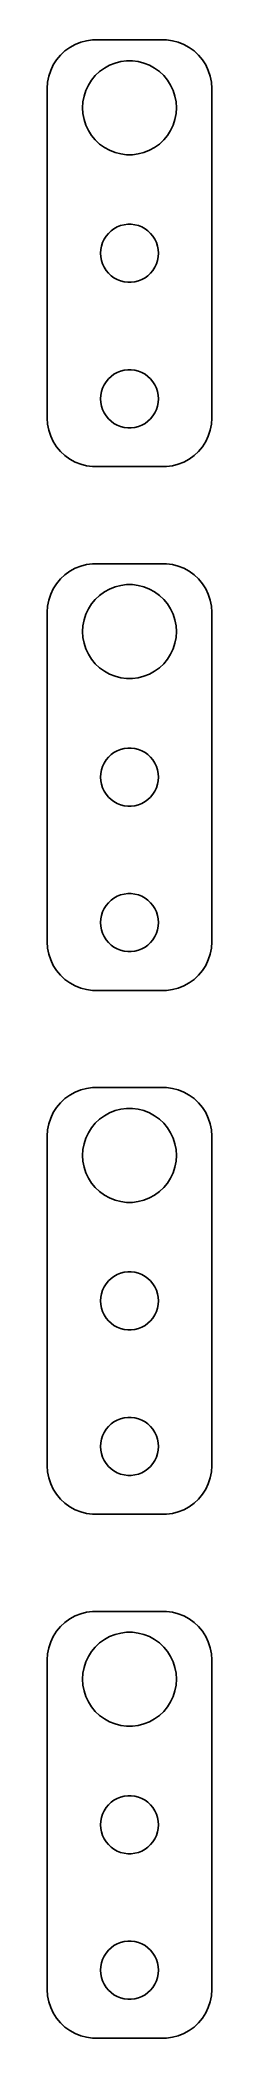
# Model space of a CAD drawing. Header units: metres. Extents: x -8 to 8, y -22 to 184.
import ezdxf

# ---------------------------------------------------------------- set-up
doc = ezdxf.new("R2010")
doc.units = ezdxf.units.M

msp = doc.modelspace()

# ---------------------------------------------------------------- linework, layer by layer
for p, q in [((-5.62889, 183.524), (-6.17912, 183.222)), ((-5.04507, 183.755), (-5.62889, 183.524)), ((-4.4369, 183.911), (-5.04507, 183.755)), ((-3.81395, 183.99), (-4.4369, 183.911)), ((3.81395, 183.99), (-3.81395, 183.99)), ((4.4369, 183.911), (3.81395, 183.99)), ((5.04507, 183.755), (4.4369, 183.911)), ((5.62889, 183.524), (5.04507, 183.755)), ((6.17912, 183.222), (5.62889, 183.524)), ((-7.88153, 181.409), (-8.14888, 180.841)), ((-7.54507, 181.939), (-7.88153, 181.409)), ((-7.14484, 182.423), (-7.54507, 181.939)), ((-6.68712, 182.853), (-7.14484, 182.423)), ((-6.17912, 183.222), (-6.68712, 182.853)), ((-2.59875, 181.095), (-2.06502, 181.388)), ((-2.06502, 181.388), (-1.49872, 181.613)), ((-1.49872, 181.613), (-0.908798, 181.764)), ((-0.908798, 181.764), (-0.30452, 181.84)), ((-0.30452, 181.84), (0.30452, 181.84)), ((0.30452, 181.84), (0.908798, 181.764)), ((0.908798, 181.764), (1.49872, 181.613)), ((1.49872, 181.613), (2.06502, 181.388)), ((2.06502, 181.388), (2.59875, 181.095)), ((6.68712, 182.853), (6.17912, 183.222)), ((7.14484, 182.423), (6.68712, 182.853)), ((7.54507, 181.939), (7.14484, 182.423)), ((7.88153, 181.409), (7.54507, 181.939)), ((8.14888, 180.841), (7.88153, 181.409)), ((-8.46057, 179.627), (-8.5, 179)), ((-8.34291, 180.243), (-8.46057, 179.627)), ((-8.14888, 180.841), (-8.34291, 180.243)), ((-4.50941, 178.785), (-4.25008, 179.337)), ((-4.25008, 179.337), (-3.92372, 179.851)), ((-3.92372, 179.851), (-3.53549, 180.32)), ((-3.53549, 180.32), (-3.09149, 180.737)), ((-3.09149, 180.737), (-2.59875, 181.095)), ((2.59875, 181.095), (3.09149, 180.737)), ((3.09149, 180.737), (3.53549, 180.32)), ((3.53549, 180.32), (3.92372, 179.851)), ((3.92372, 179.851), (4.25008, 179.337)), ((4.25008, 179.337), (4.50941, 178.785)), ((8.34291, 180.243), (8.14888, 180.841)), ((8.46057, 179.627), (8.34291, 180.243)), ((8.5, 179), (8.46057, 179.627)), ((-8.5, 179), (-8.5, 145)), ((-4.84999, 177), (-4.81175, 177.608)), ((-4.81175, 177.608), (-4.69762, 178.206)), ((-4.69762, 178.206), (-4.50941, 178.785)), ((4.50941, 178.785), (4.69762, 178.206)), ((4.69762, 178.206), (4.81175, 177.608)), ((4.81175, 177.608), (4.84999, 177)), ((8.5, 145), (8.5, 179)), ((-4.81175, 176.392), (-4.84999, 177)), ((-4.69762, 175.794), (-4.81175, 176.392)), ((-4.50941, 175.215), (-4.69762, 175.794)), ((-4.25008, 174.663), (-4.50941, 175.215)), ((4.50941, 175.215), (4.25008, 174.663)), ((4.69762, 175.794), (4.50941, 175.215)), ((4.81175, 176.392), (4.69762, 175.794)), ((4.84999, 177), (4.81175, 176.392)), ((-3.92372, 174.149), (-4.25008, 174.663)), ((-3.53549, 173.68), (-3.92372, 174.149)), ((-3.09149, 173.263), (-3.53549, 173.68)), ((-2.59875, 172.905), (-3.09149, 173.263)), ((3.09149, 173.263), (2.59875, 172.905)), ((3.53549, 173.68), (3.09149, 173.263)), ((3.92372, 174.149), (3.53549, 173.68)), ((4.25008, 174.663), (3.92372, 174.149)), ((-2.06502, 172.612), (-2.59875, 172.905)), ((-1.49872, 172.387), (-2.06502, 172.612)), ((-0.908798, 172.236), (-1.49872, 172.387)), ((-0.30452, 172.16), (-0.908798, 172.236)), ((0.30452, 172.16), (-0.30452, 172.16)), ((0.908798, 172.236), (0.30452, 172.16)), ((1.49872, 172.387), (0.908798, 172.236)), ((2.06502, 172.612), (1.49872, 172.387)), ((2.59875, 172.905), (2.06502, 172.612)), ((-1.27733, 164.714), (-0.927048, 164.853)), ((-0.927048, 164.853), (-0.562134, 164.947)), ((-0.562134, 164.947), (-0.18837, 164.994)), ((-0.18837, 164.994), (0.18837, 164.994)), ((0.18837, 164.994), (0.562134, 164.947)), ((0.562134, 164.947), (0.927048, 164.853)), ((0.927048, 164.853), (1.27733, 164.714)), ((-2.97633, 162.376), (-2.90575, 162.746)), ((-2.90575, 162.746), (-2.78932, 163.104)), ((-2.78932, 163.104), (-2.62891, 163.445)), ((-2.62891, 163.445), (-2.42705, 163.763)), ((-2.42705, 163.763), (-2.1869, 164.054)), ((-2.1869, 164.054), (-1.91226, 164.312)), ((-1.91226, 164.312), (-1.60747, 164.533)), ((-1.60747, 164.533), (-1.27733, 164.714)), ((1.27733, 164.714), (1.60747, 164.533)), ((1.60747, 164.533), (1.91226, 164.312)), ((1.91226, 164.312), (2.1869, 164.054)), ((2.1869, 164.054), (2.42705, 163.763)), ((2.42705, 163.763), (2.62891, 163.445)), ((2.62891, 163.445), (2.78932, 163.104)), ((2.78932, 163.104), (2.90575, 162.746)), ((2.90575, 162.746), (2.97633, 162.376)), ((-3, 162), (-2.97633, 162.376)), ((-2.97633, 161.624), (-3, 162)), ((-2.90575, 161.254), (-2.97633, 161.624)), ((-2.78932, 160.896), (-2.90575, 161.254)), ((-2.62891, 160.555), (-2.78932, 160.896)), ((2.78932, 160.896), (2.62891, 160.555)), ((2.90575, 161.254), (2.78932, 160.896)), ((2.97633, 161.624), (2.90575, 161.254)), ((2.97633, 162.376), (3, 162)), ((3, 162), (2.97633, 161.624)), ((-2.42705, 160.237), (-2.62891, 160.555)), ((-2.1869, 159.946), (-2.42705, 160.237)), ((-1.91226, 159.688), (-2.1869, 159.946)), ((-1.60747, 159.467), (-1.91226, 159.688)), ((-1.27733, 159.286), (-1.60747, 159.467)), ((-0.927048, 159.147), (-1.27733, 159.286)), ((-0.562134, 159.053), (-0.927048, 159.147)), ((-0.18837, 159.006), (-0.562134, 159.053)), ((0.18837, 159.006), (-0.18837, 159.006)), ((0.562134, 159.053), (0.18837, 159.006)), ((0.927048, 159.147), (0.562134, 159.053)), ((1.27733, 159.286), (0.927048, 159.147)), ((1.60747, 159.467), (1.27733, 159.286)), ((1.91226, 159.688), (1.60747, 159.467)), ((2.1869, 159.946), (1.91226, 159.688)), ((2.42705, 160.237), (2.1869, 159.946)), ((2.62891, 160.555), (2.42705, 160.237)), ((-2.78932, 148.104), (-2.62891, 148.445)), ((-2.62891, 148.445), (-2.42705, 148.763)), ((-2.42705, 148.763), (-2.1869, 149.054)), ((-2.1869, 149.054), (-1.91226, 149.312)), ((-1.91226, 149.312), (-1.60747, 149.533)), ((-1.60747, 149.533), (-1.27733, 149.714)), ((-1.27733, 149.714), (-0.927048, 149.853)), ((-0.927048, 149.853), (-0.562134, 149.947)), ((-0.562134, 149.947), (-0.18837, 149.994)), ((-0.18837, 149.994), (0.18837, 149.994)), ((0.18837, 149.994), (0.562134, 149.947)), ((0.562134, 149.947), (0.927048, 149.853)), ((0.927048, 149.853), (1.27733, 149.714)), ((1.27733, 149.714), (1.60747, 149.533)), ((1.60747, 149.533), (1.91226, 149.312)), ((1.91226, 149.312), (2.1869, 149.054)), ((2.1869, 149.054), (2.42705, 148.763)), ((2.42705, 148.763), (2.62891, 148.445)), ((2.62891, 148.445), (2.78932, 148.104)), ((-3, 147), (-2.97633, 147.376)), ((-2.97633, 146.624), (-3, 147)), ((-2.97633, 147.376), (-2.90575, 147.746)), ((-2.90575, 146.254), (-2.97633, 146.624)), ((-2.90575, 147.746), (-2.78932, 148.104)), ((-2.78932, 145.896), (-2.90575, 146.254)), ((2.78932, 148.104), (2.90575, 147.746)), ((2.90575, 146.254), (2.78932, 145.896)), ((2.90575, 147.746), (2.97633, 147.376)), ((2.97633, 146.624), (2.90575, 146.254)), ((2.97633, 147.376), (3, 147)), ((3, 147), (2.97633, 146.624)), ((-8.5, 145), (-8.46057, 144.373)), ((-8.46057, 144.373), (-8.34291, 143.757)), ((-2.62891, 145.555), (-2.78932, 145.896)), ((-2.42705, 145.237), (-2.62891, 145.555)), ((-2.1869, 144.946), (-2.42705, 145.237)), ((-1.91226, 144.688), (-2.1869, 144.946)), ((-1.60747, 144.467), (-1.91226, 144.688)), ((-1.27733, 144.286), (-1.60747, 144.467)), ((-0.927048, 144.147), (-1.27733, 144.286)), ((1.27733, 144.286), (0.927048, 144.147)), ((1.60747, 144.467), (1.27733, 144.286)), ((1.91226, 144.688), (1.60747, 144.467)), ((2.1869, 144.946), (1.91226, 144.688)), ((2.42705, 145.237), (2.1869, 144.946)), ((2.62891, 145.555), (2.42705, 145.237)), ((2.78932, 145.896), (2.62891, 145.555)), ((8.34291, 143.757), (8.46057, 144.373)), ((8.46057, 144.373), (8.5, 145)), ((-8.34291, 143.757), (-8.14888, 143.159)), ((-8.14888, 143.159), (-7.88153, 142.591)), ((-7.88153, 142.591), (-7.54507, 142.061)), ((-0.562134, 144.053), (-0.927048, 144.147)), ((-0.18837, 144.006), (-0.562134, 144.053)), ((0.18837, 144.006), (-0.18837, 144.006)), ((0.562134, 144.053), (0.18837, 144.006)), ((0.927048, 144.147), (0.562134, 144.053)), ((7.54507, 142.061), (7.88153, 142.591)), ((7.88153, 142.591), (8.14888, 143.159)), ((8.14888, 143.159), (8.34291, 143.757)), ((-7.54507, 142.061), (-7.14484, 141.577)), ((-7.14484, 141.577), (-6.68712, 141.147)), ((-6.68712, 141.147), (-6.17912, 140.778)), ((-6.17912, 140.778), (-5.62889, 140.476)), ((-5.62889, 140.476), (-5.04507, 140.245)), ((-5.04507, 140.245), (-4.4369, 140.089)), ((-4.4369, 140.089), (-3.81395, 140.01)), ((3.81395, 140.01), (4.4369, 140.089)), ((4.4369, 140.089), (5.04507, 140.245)), ((5.04507, 140.245), (5.62889, 140.476)), ((5.62889, 140.476), (6.17912, 140.778)), ((6.17912, 140.778), (6.68712, 141.147)), ((6.68712, 141.147), (7.14484, 141.577)), ((7.14484, 141.577), (7.54507, 142.061)), ((-3.81395, 140.01), (3.81395, 140.01)), ((-4.4369, 129.911), (-5.04507, 129.755)), ((-3.81395, 129.99), (-4.4369, 129.911)), ((3.81395, 129.99), (-3.81395, 129.99)), ((4.4369, 129.911), (3.81395, 129.99)), ((5.04507, 129.755), (4.4369, 129.911)), ((-7.54507, 127.939), (-7.88153, 127.409)), ((-7.14484, 128.423), (-7.54507, 127.939)), ((-6.68712, 128.853), (-7.14484, 128.423)), ((-6.17912, 129.222), (-6.68712, 128.853)), ((-5.62889, 129.524), (-6.17912, 129.222)), ((-5.04507, 129.755), (-5.62889, 129.524)), ((-1.49872, 127.613), (-0.908798, 127.764)), ((-0.908798, 127.764), (-0.30452, 127.84)), ((-0.30452, 127.84), (0.30452, 127.84)), ((0.30452, 127.84), (0.908798, 127.764)), ((0.908798, 127.764), (1.49872, 127.613)), ((5.62889, 129.524), (5.04507, 129.755)), ((6.17912, 129.222), (5.62889, 129.524)), ((6.68712, 128.853), (6.17912, 129.222)), ((7.14484, 128.423), (6.68712, 128.853)), ((7.54507, 127.939), (7.14484, 128.423)), ((7.88153, 127.409), (7.54507, 127.939)), ((-8.34291, 126.243), (-8.46057, 125.627)), ((-8.14888, 126.841), (-8.34291, 126.243)), ((-7.88153, 127.409), (-8.14888, 126.841)), ((-4.25008, 125.337), (-3.92372, 125.851)), ((-3.92372, 125.851), (-3.53549, 126.32)), ((-3.53549, 126.32), (-3.09149, 126.737)), ((-3.09149, 126.737), (-2.59875, 127.095)), ((-2.59875, 127.095), (-2.06502, 127.388)), ((-2.06502, 127.388), (-1.49872, 127.613)), ((1.49872, 127.613), (2.06502, 127.388)), ((2.06502, 127.388), (2.59875, 127.095)), ((2.59875, 127.095), (3.09149, 126.737)), ((3.09149, 126.737), (3.53549, 126.32)), ((3.53549, 126.32), (3.92372, 125.851)), ((3.92372, 125.851), (4.25008, 125.337)), ((8.14888, 126.841), (7.88153, 127.409)), ((8.34291, 126.243), (8.14888, 126.841)), ((8.46057, 125.627), (8.34291, 126.243)), ((-8.46057, 125.627), (-8.5, 125)), ((-8.5, 125), (-8.5, 91)), ((-4.84999, 123), (-4.81175, 123.608)), ((-4.81175, 123.608), (-4.69762, 124.206)), ((-4.69762, 124.206), (-4.50941, 124.785)), ((-4.50941, 124.785), (-4.25008, 125.337)), ((4.25008, 125.337), (4.50941, 124.785)), ((4.50941, 124.785), (4.69762, 124.206)), ((4.69762, 124.206), (4.81175, 123.608)), ((4.81175, 123.608), (4.84999, 123)), ((8.5, 125), (8.46057, 125.627)), ((8.5, 91), (8.5, 125)), ((-4.81175, 122.392), (-4.84999, 123)), ((-4.69762, 121.794), (-4.81175, 122.392)), ((-4.50941, 121.215), (-4.69762, 121.794)), ((4.69762, 121.794), (4.50941, 121.215)), ((4.81175, 122.392), (4.69762, 121.794)), ((4.84999, 123), (4.81175, 122.392)), ((-4.25008, 120.663), (-4.50941, 121.215)), ((-3.92372, 120.149), (-4.25008, 120.663)), ((-3.53549, 119.68), (-3.92372, 120.149)), ((-3.09149, 119.263), (-3.53549, 119.68)), ((3.53549, 119.68), (3.09149, 119.263)), ((3.92372, 120.149), (3.53549, 119.68)), ((4.25008, 120.663), (3.92372, 120.149)), ((4.50941, 121.215), (4.25008, 120.663)), ((-2.59875, 118.905), (-3.09149, 119.263)), ((-2.06502, 118.612), (-2.59875, 118.905)), ((-1.49872, 118.387), (-2.06502, 118.612)), ((-0.908798, 118.236), (-1.49872, 118.387)), ((-0.30452, 118.16), (-0.908798, 118.236)), ((0.30452, 118.16), (-0.30452, 118.16)), ((0.908798, 118.236), (0.30452, 118.16)), ((1.49872, 118.387), (0.908798, 118.236)), ((2.06502, 118.612), (1.49872, 118.387)), ((2.59875, 118.905), (2.06502, 118.612)), ((3.09149, 119.263), (2.59875, 118.905)), ((-2.78932, 109.104), (-2.62891, 109.445)), ((-2.62891, 109.445), (-2.42705, 109.763)), ((-2.42705, 109.763), (-2.1869, 110.054)), ((-2.1869, 110.054), (-1.91226, 110.312)), ((-1.91226, 110.312), (-1.60747, 110.533)), ((-1.60747, 110.533), (-1.27733, 110.714)), ((-1.27733, 110.714), (-0.927048, 110.853)), ((-0.927048, 110.853), (-0.562134, 110.947)), ((-0.562134, 110.947), (-0.18837, 110.994)), ((-0.18837, 110.994), (0.18837, 110.994)), ((0.18837, 110.994), (0.562134, 110.947)), ((0.562134, 110.947), (0.927048, 110.853)), ((0.927048, 110.853), (1.27733, 110.714)), ((1.27733, 110.714), (1.60747, 110.533)), ((1.60747, 110.533), (1.91226, 110.312)), ((1.91226, 110.312), (2.1869, 110.054)), ((2.1869, 110.054), (2.42705, 109.763)), ((2.42705, 109.763), (2.62891, 109.445)), ((2.62891, 109.445), (2.78932, 109.104)), ((-3, 108), (-2.97633, 108.376)), ((-2.97633, 107.624), (-3, 108)), ((-2.97633, 108.376), (-2.90575, 108.746)), ((-2.90575, 107.254), (-2.97633, 107.624)), ((-2.90575, 108.746), (-2.78932, 109.104)), ((-2.78932, 106.896), (-2.90575, 107.254)), ((2.78932, 109.104), (2.90575, 108.746)), ((2.90575, 107.254), (2.78932, 106.896)), ((2.90575, 108.746), (2.97633, 108.376)), ((2.97633, 107.624), (2.90575, 107.254)), ((2.97633, 108.376), (3, 108)), ((3, 108), (2.97633, 107.624)), ((-2.62891, 106.555), (-2.78932, 106.896)), ((-2.42705, 106.237), (-2.62891, 106.555)), ((-2.1869, 105.946), (-2.42705, 106.237)), ((-1.91226, 105.688), (-2.1869, 105.946)), ((-1.60747, 105.467), (-1.91226, 105.688)), ((-1.27733, 105.286), (-1.60747, 105.467)), ((-0.927048, 105.147), (-1.27733, 105.286)), ((-0.562134, 105.053), (-0.927048, 105.147)), ((-0.18837, 105.006), (-0.562134, 105.053)), ((0.562134, 105.053), (0.18837, 105.006)), ((0.927048, 105.147), (0.562134, 105.053)), ((1.27733, 105.286), (0.927048, 105.147)), ((1.60747, 105.467), (1.27733, 105.286)), ((1.91226, 105.688), (1.60747, 105.467)), ((2.1869, 105.946), (1.91226, 105.688)), ((2.42705, 106.237), (2.1869, 105.946)), ((2.62891, 106.555), (2.42705, 106.237)), ((2.78932, 106.896), (2.62891, 106.555)), ((0.18837, 105.006), (-0.18837, 105.006)), ((-2.62891, 94.4453), (-2.42705, 94.7634)), ((-2.42705, 94.7634), (-2.1869, 95.0536)), ((-2.1869, 95.0536), (-1.91226, 95.3116)), ((-1.91226, 95.3116), (-1.60747, 95.533)), ((-1.60747, 95.533), (-1.27733, 95.7145)), ((-1.27733, 95.7145), (-0.927048, 95.8532)), ((-0.927048, 95.8532), (-0.562134, 95.9469)), ((-0.562134, 95.9469), (-0.18837, 95.9941)), ((-0.18837, 95.9941), (0.18837, 95.9941)), ((0.18837, 95.9941), (0.562134, 95.9469)), ((0.562134, 95.9469), (0.927048, 95.8532)), ((0.927048, 95.8532), (1.27733, 95.7145)), ((1.27733, 95.7145), (1.60747, 95.533)), ((1.60747, 95.533), (1.91226, 95.3116)), ((1.91226, 95.3116), (2.1869, 95.0536)), ((2.1869, 95.0536), (2.42705, 94.7634)), ((2.42705, 94.7634), (2.62891, 94.4453)), ((-3, 93), (-2.97633, 93.376)), ((-2.97633, 92.624), (-3, 93)), ((-2.97633, 93.376), (-2.90575, 93.7461)), ((-2.90575, 93.7461), (-2.78932, 94.1044)), ((-2.78932, 94.1044), (-2.62891, 94.4453)), ((2.62891, 94.4453), (2.78932, 94.1044)), ((2.78932, 94.1044), (2.90575, 93.7461)), ((2.90575, 93.7461), (2.97633, 93.376)), ((2.97633, 93.376), (3, 93)), ((3, 93), (2.97633, 92.624)), ((-8.5, 91), (-8.46057, 90.3733)), ((-2.90575, 92.2539), (-2.97633, 92.624)), ((-2.78932, 91.8956), (-2.90575, 92.2539)), ((-2.62891, 91.5547), (-2.78932, 91.8956)), ((-2.42705, 91.2366), (-2.62891, 91.5547)), ((-2.1869, 90.9464), (-2.42705, 91.2366)), ((-1.91226, 90.6885), (-2.1869, 90.9464)), ((-1.60747, 90.467), (-1.91226, 90.6885)), ((1.91226, 90.6885), (1.60747, 90.467)), ((2.1869, 90.9464), (1.91226, 90.6885)), ((2.42705, 91.2366), (2.1869, 90.9464)), ((2.62891, 91.5547), (2.42705, 91.2366)), ((2.78932, 91.8956), (2.62891, 91.5547)), ((2.90575, 92.2539), (2.78932, 91.8956)), ((2.97633, 92.624), (2.90575, 92.2539)), ((8.46057, 90.3733), (8.5, 91)), ((-8.46057, 90.3733), (-8.34291, 89.7566)), ((-8.34291, 89.7566), (-8.14888, 89.1594)), ((-8.14888, 89.1594), (-7.88153, 88.5912)), ((-7.88153, 88.5912), (-7.54507, 88.0611)), ((-1.27733, 90.2855), (-1.60747, 90.467)), ((-0.927048, 90.1468), (-1.27733, 90.2855)), ((-0.562134, 90.0531), (-0.927048, 90.1468)), ((-0.18837, 90.0059), (-0.562134, 90.0531)), ((0.18837, 90.0059), (-0.18837, 90.0059)), ((0.562134, 90.0531), (0.18837, 90.0059)), ((0.927048, 90.1468), (0.562134, 90.0531)), ((1.27733, 90.2855), (0.927048, 90.1468)), ((1.60747, 90.467), (1.27733, 90.2855)), ((7.54507, 88.0611), (7.88153, 88.5912)), ((7.88153, 88.5912), (8.14888, 89.1594)), ((8.14888, 89.1594), (8.34291, 89.7566)), ((8.34291, 89.7566), (8.46057, 90.3733)), ((-7.54507, 88.0611), (-7.14484, 87.5773)), ((-7.14484, 87.5773), (-6.68712, 87.1474)), ((-6.68712, 87.1474), (-6.17912, 86.7784)), ((-6.17912, 86.7784), (-5.62889, 86.4759)), ((5.62889, 86.4759), (6.17912, 86.7784)), ((6.17912, 86.7784), (6.68712, 87.1474)), ((6.68712, 87.1474), (7.14484, 87.5773)), ((7.14484, 87.5773), (7.54507, 88.0611)), ((-5.62889, 86.4759), (-5.04507, 86.2447)), ((-5.04507, 86.2447), (-4.4369, 86.0886)), ((-4.4369, 86.0886), (-3.81395, 86.0099)), ((-3.81395, 86.0099), (3.81395, 86.0099)), ((3.81395, 86.0099), (4.4369, 86.0886)), ((4.4369, 86.0886), (5.04507, 86.2447)), ((5.04507, 86.2447), (5.62889, 86.4759)), ((-7.14484, 74.4227), (-7.54507, 73.9389)), ((-6.68712, 74.8526), (-7.14484, 74.4227)), ((-6.17912, 75.2216), (-6.68712, 74.8526)), ((-5.62889, 75.5241), (-6.17912, 75.2216)), ((-5.04507, 75.7553), (-5.62889, 75.5241)), ((-4.4369, 75.9114), (-5.04507, 75.7553)), ((-3.81395, 75.9901), (-4.4369, 75.9114)), ((3.81395, 75.9901), (-3.81395, 75.9901)), ((4.4369, 75.9114), (3.81395, 75.9901)), ((5.04507, 75.7553), (4.4369, 75.9114)), ((5.62889, 75.5241), (5.04507, 75.7553)), ((6.17912, 75.2216), (5.62889, 75.5241)), ((6.68712, 74.8526), (6.17912, 75.2216)), ((7.14484, 74.4227), (6.68712, 74.8526)), ((7.54507, 73.9389), (7.14484, 74.4227)), ((-8.34291, 72.2434), (-8.46057, 71.6267)), ((-8.14888, 72.8406), (-8.34291, 72.2434)), ((-7.88153, 73.4088), (-8.14888, 72.8406)), ((-7.54507, 73.9389), (-7.88153, 73.4088)), ((-3.92372, 71.8508), (-3.53549, 72.3201)), ((-3.53549, 72.3201), (-3.09149, 72.737)), ((-3.09149, 72.737), (-2.59875, 73.095)), ((-2.59875, 73.095), (-2.06502, 73.3884)), ((-2.06502, 73.3884), (-1.49872, 73.6126)), ((-1.49872, 73.6126), (-0.908798, 73.7641)), ((-0.908798, 73.7641), (-0.30452, 73.8404)), ((-0.30452, 73.8404), (0.30452, 73.8404)), ((0.30452, 73.8404), (0.908798, 73.7641)), ((0.908798, 73.7641), (1.49872, 73.6126)), ((1.49872, 73.6126), (2.06502, 73.3884)), ((2.06502, 73.3884), (2.59875, 73.095)), ((2.59875, 73.095), (3.09149, 72.737)), ((3.09149, 72.737), (3.53549, 72.3201)), ((3.53549, 72.3201), (3.92372, 71.8508)), ((7.88153, 73.4088), (7.54507, 73.9389)), ((8.14888, 72.8406), (7.88153, 73.4088)), ((8.34291, 72.2434), (8.14888, 72.8406)), ((8.46057, 71.6267), (8.34291, 72.2434)), ((-8.46057, 71.6267), (-8.5, 71)), ((-8.5, 71), (-8.5, 37)), ((-4.81175, 69.6079), (-4.69762, 70.2061)), ((-4.69762, 70.2061), (-4.50941, 70.7854)), ((-4.50941, 70.7854), (-4.25008, 71.3365)), ((-4.25008, 71.3365), (-3.92372, 71.8508)), ((3.92372, 71.8508), (4.25008, 71.3365)), ((4.25008, 71.3365), (4.50941, 70.7854)), ((4.50941, 70.7854), (4.69762, 70.2061)), ((4.69762, 70.2061), (4.81175, 69.6079)), ((8.5, 71), (8.46057, 71.6267)), ((8.5, 37), (8.5, 71)), ((-4.84999, 69), (-4.81175, 69.6079)), ((-4.81175, 68.3921), (-4.84999, 69)), ((-4.69762, 67.7939), (-4.81175, 68.3921)), ((4.81175, 68.3921), (4.69762, 67.7939)), ((4.81175, 69.6079), (4.84999, 69)), ((4.84999, 69), (4.81175, 68.3921)), ((-4.50941, 67.2146), (-4.69762, 67.7939)), ((-4.25008, 66.6635), (-4.50941, 67.2146)), ((-3.92372, 66.1492), (-4.25008, 66.6635)), ((-3.53549, 65.6799), (-3.92372, 66.1492)), ((3.92372, 66.1492), (3.53549, 65.6799)), ((4.25008, 66.6635), (3.92372, 66.1492)), ((4.50941, 67.2146), (4.25008, 66.6635)), ((4.69762, 67.7939), (4.50941, 67.2146)), ((-3.09149, 65.263), (-3.53549, 65.6799)), ((-2.59875, 64.905), (-3.09149, 65.263)), ((-2.06502, 64.6116), (-2.59875, 64.905)), ((-1.49872, 64.3874), (-2.06502, 64.6116)), ((-0.908798, 64.2359), (-1.49872, 64.3874)), ((-0.30452, 64.1596), (-0.908798, 64.2359)), ((0.30452, 64.1596), (-0.30452, 64.1596)), ((0.908798, 64.2359), (0.30452, 64.1596)), ((1.49872, 64.3874), (0.908798, 64.2359)), ((2.06502, 64.6116), (1.49872, 64.3874)), ((2.59875, 64.905), (2.06502, 64.6116)), ((3.09149, 65.263), (2.59875, 64.905)), ((3.53549, 65.6799), (3.09149, 65.263)), ((-2.62891, 55.4453), (-2.42705, 55.7634)), ((-2.42705, 55.7634), (-2.1869, 56.0536)), ((-2.1869, 56.0536), (-1.91226, 56.3115)), ((-1.91226, 56.3115), (-1.60747, 56.533)), ((-1.60747, 56.533), (-1.27733, 56.7145)), ((-1.27733, 56.7145), (-0.927048, 56.8532)), ((-0.927048, 56.8532), (-0.562134, 56.9469)), ((-0.562134, 56.9469), (-0.18837, 56.9941)), ((-0.18837, 56.9941), (0.18837, 56.9941)), ((0.18837, 56.9941), (0.562134, 56.9469)), ((0.562134, 56.9469), (0.927048, 56.8532)), ((0.927048, 56.8532), (1.27733, 56.7145)), ((1.27733, 56.7145), (1.60747, 56.533)), ((1.60747, 56.533), (1.91226, 56.3115)), ((1.91226, 56.3115), (2.1869, 56.0536)), ((2.1869, 56.0536), (2.42705, 55.7634)), ((2.42705, 55.7634), (2.62891, 55.4453)), ((-3, 54), (-2.97633, 54.376)), ((-2.97633, 53.624), (-3, 54)), ((-2.97633, 54.376), (-2.90575, 54.7461)), ((-2.90575, 53.2539), (-2.97633, 53.624)), ((-2.90575, 54.7461), (-2.78932, 55.1044)), ((-2.78932, 55.1044), (-2.62891, 55.4453)), ((2.62891, 55.4453), (2.78932, 55.1044)), ((2.78932, 55.1044), (2.90575, 54.7461)), ((2.90575, 54.7461), (2.97633, 54.376)), ((2.97633, 53.624), (2.90575, 53.2539)), ((2.97633, 54.376), (3, 54)), ((3, 54), (2.97633, 53.624)), ((-2.78932, 52.8956), (-2.90575, 53.2539)), ((-2.62891, 52.5547), (-2.78932, 52.8956)), ((-2.42705, 52.2366), (-2.62891, 52.5547)), ((-2.1869, 51.9464), (-2.42705, 52.2366)), ((-1.91226, 51.6885), (-2.1869, 51.9464)), ((-1.60747, 51.467), (-1.91226, 51.6885)), ((1.91226, 51.6885), (1.60747, 51.467)), ((2.1869, 51.9464), (1.91226, 51.6885)), ((2.42705, 52.2366), (2.1869, 51.9464)), ((2.62891, 52.5547), (2.42705, 52.2366)), ((2.78932, 52.8956), (2.62891, 52.5547)), ((2.90575, 53.2539), (2.78932, 52.8956)), ((-1.27733, 51.2855), (-1.60747, 51.467)), ((-0.927048, 51.1468), (-1.27733, 51.2855)), ((-0.562134, 51.0531), (-0.927048, 51.1468)), ((-0.18837, 51.0059), (-0.562134, 51.0531)), ((0.18837, 51.0059), (-0.18837, 51.0059)), ((0.562134, 51.0531), (0.18837, 51.0059)), ((0.927048, 51.1468), (0.562134, 51.0531)), ((1.27733, 51.2855), (0.927048, 51.1468)), ((1.60747, 51.467), (1.27733, 51.2855)), ((-2.1869, 41.0536), (-1.91226, 41.3116)), ((-1.91226, 41.3116), (-1.60747, 41.533)), ((-1.60747, 41.533), (-1.27733, 41.7145)), ((-1.27733, 41.7145), (-0.927048, 41.8532)), ((-0.927048, 41.8532), (-0.562134, 41.9469)), ((-0.562134, 41.9469), (-0.18837, 41.9941)), ((-0.18837, 41.9941), (0.18837, 41.9941)), ((0.18837, 41.9941), (0.562134, 41.9469)), ((0.562134, 41.9469), (0.927048, 41.8532)), ((0.927048, 41.8532), (1.27733, 41.7145)), ((1.27733, 41.7145), (1.60747, 41.533)), ((1.60747, 41.533), (1.91226, 41.3116)), ((1.91226, 41.3116), (2.1869, 41.0536)), ((-3, 39), (-2.97633, 39.376)), ((-2.97633, 39.376), (-2.90575, 39.7461)), ((-2.90575, 39.7461), (-2.78932, 40.1044)), ((-2.78932, 40.1044), (-2.62891, 40.4453)), ((-2.62891, 40.4453), (-2.42705, 40.7634)), ((-2.42705, 40.7634), (-2.1869, 41.0536)), ((2.1869, 41.0536), (2.42705, 40.7634)), ((2.42705, 40.7634), (2.62891, 40.4453)), ((2.62891, 40.4453), (2.78932, 40.1044)), ((2.78932, 40.1044), (2.90575, 39.7461)), ((2.90575, 39.7461), (2.97633, 39.376)), ((2.97633, 39.376), (3, 39)), ((-2.97633, 38.624), (-3, 39)), ((-2.90575, 38.2539), (-2.97633, 38.624)), ((-2.78932, 37.8956), (-2.90575, 38.2539)), ((-2.62891, 37.5547), (-2.78932, 37.8956)), ((-2.42705, 37.2366), (-2.62891, 37.5547)), ((-2.1869, 36.9464), (-2.42705, 37.2366)), ((2.42705, 37.2366), (2.1869, 36.9464)), ((2.62891, 37.5547), (2.42705, 37.2366)), ((2.78932, 37.8956), (2.62891, 37.5547)), ((2.90575, 38.2539), (2.78932, 37.8956)), ((2.97633, 38.624), (2.90575, 38.2539)), ((3, 39), (2.97633, 38.624)), ((-8.5, 37), (-8.46057, 36.3733)), ((-8.46057, 36.3733), (-8.34291, 35.7566)), ((-8.34291, 35.7566), (-8.14888, 35.1594)), ((-8.14888, 35.1594), (-7.88153, 34.5912)), ((-1.91226, 36.6885), (-2.1869, 36.9464)), ((-1.60747, 36.467), (-1.91226, 36.6885)), ((-1.27733, 36.2855), (-1.60747, 36.467)), ((-0.927048, 36.1468), (-1.27733, 36.2855)), ((-0.562134, 36.0531), (-0.927048, 36.1468)), ((-0.18837, 36.0059), (-0.562134, 36.0531)), ((0.18837, 36.0059), (-0.18837, 36.0059)), ((0.562134, 36.0531), (0.18837, 36.0059)), ((0.927048, 36.1468), (0.562134, 36.0531)), ((1.27733, 36.2855), (0.927048, 36.1468)), ((1.60747, 36.467), (1.27733, 36.2855)), ((1.91226, 36.6885), (1.60747, 36.467)), ((2.1869, 36.9464), (1.91226, 36.6885)), ((7.88153, 34.5912), (8.14888, 35.1594)), ((8.14888, 35.1594), (8.34291, 35.7566)), ((8.34291, 35.7566), (8.46057, 36.3733)), ((8.46057, 36.3733), (8.5, 37)), ((-7.88153, 34.5912), (-7.54507, 34.0611)), ((-7.54507, 34.0611), (-7.14484, 33.5773)), ((-7.14484, 33.5773), (-6.68712, 33.1474)), ((-6.68712, 33.1474), (-6.17912, 32.7784)), ((6.17912, 32.7784), (6.68712, 33.1474)), ((6.68712, 33.1474), (7.14484, 33.5773)), ((7.14484, 33.5773), (7.54507, 34.0611)), ((7.54507, 34.0611), (7.88153, 34.5912)), ((-6.17912, 32.7784), (-5.62889, 32.4759)), ((-5.62889, 32.4759), (-5.04507, 32.2447)), ((-5.04507, 32.2447), (-4.4369, 32.0886)), ((-4.4369, 32.0886), (-3.81395, 32.0099)), ((-3.81395, 32.0099), (3.81395, 32.0099)), ((3.81395, 32.0099), (4.4369, 32.0886)), ((4.4369, 32.0886), (5.04507, 32.2447)), ((5.04507, 32.2447), (5.62889, 32.4759)), ((5.62889, 32.4759), (6.17912, 32.7784)), ((-6.68712, 20.8526), (-7.14484, 20.4227)), ((-6.17912, 21.2216), (-6.68712, 20.8526)), ((-5.62889, 21.5241), (-6.17912, 21.2216)), ((-5.04507, 21.7553), (-5.62889, 21.5241)), ((-4.4369, 21.9114), (-5.04507, 21.7553)), ((-3.81395, 21.9901), (-4.4369, 21.9114)), ((3.81395, 21.9901), (-3.81395, 21.9901)), ((4.4369, 21.9114), (3.81395, 21.9901)), ((5.04507, 21.7553), (4.4369, 21.9114)), ((5.62889, 21.5241), (5.04507, 21.7553)), ((6.17912, 21.2216), (5.62889, 21.5241)), ((6.68712, 20.8526), (6.17912, 21.2216)), ((7.14484, 20.4227), (6.68712, 20.8526)), ((-8.14888, 18.8406), (-8.34291, 18.2434)), ((-7.88153, 19.4088), (-8.14888, 18.8406)), ((-7.54507, 19.9389), (-7.88153, 19.4088)), ((-7.14484, 20.4227), (-7.54507, 19.9389)), ((-3.53549, 18.3201), (-3.09149, 18.737)), ((-3.09149, 18.737), (-2.59875, 19.095)), ((-2.59875, 19.095), (-2.06502, 19.3884)), ((-2.06502, 19.3884), (-1.49872, 19.6126)), ((-1.49872, 19.6126), (-0.908798, 19.7641)), ((-0.908798, 19.7641), (-0.30452, 19.8404)), ((-0.30452, 19.8404), (0.30452, 19.8404)), ((0.30452, 19.8404), (0.908798, 19.7641)), ((0.908798, 19.7641), (1.49872, 19.6126)), ((1.49872, 19.6126), (2.06502, 19.3884)), ((2.06502, 19.3884), (2.59875, 19.095)), ((2.59875, 19.095), (3.09149, 18.737)), ((3.09149, 18.737), (3.53549, 18.3201)), ((7.54507, 19.9389), (7.14484, 20.4227)), ((7.88153, 19.4088), (7.54507, 19.9389)), ((8.14888, 18.8406), (7.88153, 19.4088)), ((8.34291, 18.2434), (8.14888, 18.8406)), ((-8.46057, 17.6267), (-8.5, 17)), ((-8.5, 17), (-8.5, -17)), ((-8.34291, 18.2434), (-8.46057, 17.6267)), ((-4.69762, 16.2061), (-4.50941, 16.7854)), ((-4.50941, 16.7854), (-4.25008, 17.3365)), ((-4.25008, 17.3365), (-3.92372, 17.8508)), ((-3.92372, 17.8508), (-3.53549, 18.3201)), ((3.53549, 18.3201), (3.92372, 17.8508)), ((3.92372, 17.8508), (4.25008, 17.3365)), ((4.25008, 17.3365), (4.50941, 16.7854)), ((4.50941, 16.7854), (4.69762, 16.2061)), ((8.46057, 17.6267), (8.34291, 18.2434)), ((8.5, 17), (8.46057, 17.6267)), ((8.5, -17), (8.5, 17)), ((-4.84999, 15), (-4.81175, 15.6079)), ((-4.81175, 14.3921), (-4.84999, 15)), ((-4.81175, 15.6079), (-4.69762, 16.2061)), ((4.69762, 16.2061), (4.81175, 15.6079)), ((4.81175, 15.6079), (4.84999, 15)), ((4.84999, 15), (4.81175, 14.3921)), ((-4.69762, 13.7939), (-4.81175, 14.3921)), ((-4.50941, 13.2146), (-4.69762, 13.7939)), ((-4.25008, 12.6635), (-4.50941, 13.2146)), ((-3.92372, 12.1492), (-4.25008, 12.6635)), ((4.25008, 12.6635), (3.92372, 12.1492)), ((4.50941, 13.2146), (4.25008, 12.6635)), ((4.69762, 13.7939), (4.50941, 13.2146)), ((4.81175, 14.3921), (4.69762, 13.7939)), ((-3.53549, 11.6799), (-3.92372, 12.1492)), ((-3.09149, 11.263), (-3.53549, 11.6799)), ((-2.59875, 10.905), (-3.09149, 11.263)), ((-2.06502, 10.6116), (-2.59875, 10.905)), ((-1.49872, 10.3874), (-2.06502, 10.6116)), ((-0.908798, 10.2359), (-1.49872, 10.3874)), ((1.49872, 10.3874), (0.908798, 10.2359)), ((2.06502, 10.6116), (1.49872, 10.3874)), ((2.59875, 10.905), (2.06502, 10.6116)), ((3.09149, 11.263), (2.59875, 10.905)), ((3.53549, 11.6799), (3.09149, 11.263)), ((3.92372, 12.1492), (3.53549, 11.6799)), ((-0.30452, 10.1596), (-0.908798, 10.2359)), ((0.30452, 10.1596), (-0.30452, 10.1596)), ((0.908798, 10.2359), (0.30452, 10.1596)), ((-2.1869, 2.05363), (-1.91226, 2.31154)), ((-1.91226, 2.31154), (-1.60747, 2.53297)), ((-1.60747, 2.53297), (-1.27733, 2.71448)), ((-1.27733, 2.71448), (-0.927048, 2.85316)), ((-0.927048, 2.85316), (-0.562134, 2.94685)), ((-0.562134, 2.94685), (-0.18837, 2.99408)), ((-0.18837, 2.99408), (0.18837, 2.99408)), ((0.18837, 2.99408), (0.562134, 2.94685)), ((0.562134, 2.94685), (0.927048, 2.85316)), ((0.927048, 2.85316), (1.27733, 2.71448)), ((1.27733, 2.71448), (1.60747, 2.53297)), ((1.60747, 2.53297), (1.91226, 2.31154)), ((1.91226, 2.31154), (2.1869, 2.05363)), ((-3, 0), (-2.97633, 0.375992)), ((-2.97633, -0.375992), (-3, 0)), ((-2.97633, 0.375992), (-2.90575, 0.746063)), ((-2.90575, 0.746063), (-2.78932, 1.10437)), ((-2.78932, 1.10437), (-2.62891, 1.44525)), ((-2.62891, 1.44525), (-2.42705, 1.76335)), ((-2.42705, 1.76335), (-2.1869, 2.05363)), ((2.1869, 2.05363), (2.42705, 1.76335)), ((2.42705, 1.76335), (2.62891, 1.44525)), ((2.62891, 1.44525), (2.78932, 1.10437)), ((2.78932, 1.10437), (2.90575, 0.746063)), ((2.90575, 0.746063), (2.97633, 0.375992)), ((2.97633, 0.375992), (3, 0)), ((3, 0), (2.97633, -0.375992)), ((-2.90575, -0.746063), (-2.97633, -0.375992)), ((-2.78932, -1.10437), (-2.90575, -0.746063)), ((-2.62891, -1.44525), (-2.78932, -1.10437)), ((-2.42705, -1.76335), (-2.62891, -1.44525)), ((-2.1869, -2.05363), (-2.42705, -1.76335)), ((-1.91226, -2.31154), (-2.1869, -2.05363)), ((2.1869, -2.05363), (1.91226, -2.31154)), ((2.42705, -1.76335), (2.1869, -2.05363)), ((2.62891, -1.44525), (2.42705, -1.76335)), ((2.78932, -1.10437), (2.62891, -1.44525)), ((2.90575, -0.746063), (2.78932, -1.10437)), ((2.97633, -0.375992), (2.90575, -0.746063)), ((-1.60747, -2.53297), (-1.91226, -2.31154)), ((-1.27733, -2.71448), (-1.60747, -2.53297)), ((-0.927048, -2.85316), (-1.27733, -2.71448)), ((-0.562134, -2.94685), (-0.927048, -2.85316)), ((-0.18837, -2.99408), (-0.562134, -2.94685)), ((0.18837, -2.99408), (-0.18837, -2.99408)), ((0.562134, -2.94685), (0.18837, -2.99408)), ((0.927048, -2.85316), (0.562134, -2.94685)), ((1.27733, -2.71448), (0.927048, -2.85316)), ((1.60747, -2.53297), (1.27733, -2.71448)), ((1.91226, -2.31154), (1.60747, -2.53297)), ((-1.60747, -12.467), (-1.27733, -12.2855)), ((-1.27733, -12.2855), (-0.927048, -12.1468)), ((-0.927048, -12.1468), (-0.562134, -12.0531)), ((-0.562134, -12.0531), (-0.18837, -12.0059)), ((-0.18837, -12.0059), (0.18837, -12.0059)), ((0.18837, -12.0059), (0.562134, -12.0531)), ((0.562134, -12.0531), (0.927048, -12.1468)), ((0.927048, -12.1468), (1.27733, -12.2855)), ((1.27733, -12.2855), (1.60747, -12.467)), ((-2.97633, -14.624), (-2.90575, -14.2539)), ((-2.90575, -14.2539), (-2.78932, -13.8956)), ((-2.78932, -13.8956), (-2.62891, -13.5547)), ((-2.62891, -13.5547), (-2.42705, -13.2366)), ((-2.42705, -13.2366), (-2.1869, -12.9464)), ((-2.1869, -12.9464), (-1.91226, -12.6884)), ((-1.91226, -12.6884), (-1.60747, -12.467)), ((1.60747, -12.467), (1.91226, -12.6884)), ((1.91226, -12.6884), (2.1869, -12.9464)), ((2.1869, -12.9464), (2.42705, -13.2366)), ((2.42705, -13.2366), (2.62891, -13.5547)), ((2.62891, -13.5547), (2.78932, -13.8956)), ((2.78932, -13.8956), (2.90575, -14.2539)), ((2.90575, -14.2539), (2.97633, -14.624)), ((-3, -15), (-2.97633, -14.624)), ((-2.97633, -15.376), (-3, -15)), ((-2.90575, -15.7461), (-2.97633, -15.376)), ((-2.78932, -16.1044), (-2.90575, -15.7461)), ((-2.62891, -16.4453), (-2.78932, -16.1044)), ((-2.42705, -16.7634), (-2.62891, -16.4453)), ((2.62891, -16.4453), (2.42705, -16.7634)), ((2.78932, -16.1044), (2.62891, -16.4453)), ((2.90575, -15.7461), (2.78932, -16.1044)), ((2.97633, -15.376), (2.90575, -15.7461)), ((2.97633, -14.624), (3, -15)), ((3, -15), (2.97633, -15.376)), ((-8.5, -17), (-8.46057, -17.6267)), ((-8.46057, -17.6267), (-8.34291, -18.2434)), ((-8.34291, -18.2434), (-8.14888, -18.8406)), ((-2.1869, -17.0536), (-2.42705, -16.7634)), ((-1.91226, -17.3115), (-2.1869, -17.0536)), ((-1.60747, -17.533), (-1.91226, -17.3115)), ((-1.27733, -17.7145), (-1.60747, -17.533)), ((-0.927048, -17.8532), (-1.27733, -17.7145)), ((-0.562134, -17.9469), (-0.927048, -17.8532)), ((-0.18837, -17.9941), (-0.562134, -17.9469)), ((0.18837, -17.9941), (-0.18837, -17.9941)), ((0.562134, -17.9469), (0.18837, -17.9941)), ((0.927048, -17.8532), (0.562134, -17.9469)), ((1.27733, -17.7145), (0.927048, -17.8532)), ((1.60747, -17.533), (1.27733, -17.7145)), ((1.91226, -17.3115), (1.60747, -17.533)), ((2.1869, -17.0536), (1.91226, -17.3115)), ((2.42705, -16.7634), (2.1869, -17.0536)), ((8.14888, -18.8406), (8.34291, -18.2434)), ((8.34291, -18.2434), (8.46057, -17.6267)), ((8.46057, -17.6267), (8.5, -17)), ((-8.14888, -18.8406), (-7.88153, -19.4088)), ((-7.88153, -19.4088), (-7.54507, -19.9389)), ((-7.54507, -19.9389), (-7.14484, -20.4227)), ((-7.14484, -20.4227), (-6.68712, -20.8526)), ((6.68712, -20.8526), (7.14484, -20.4227)), ((7.14484, -20.4227), (7.54507, -19.9389)), ((7.54507, -19.9389), (7.88153, -19.4088)), ((7.88153, -19.4088), (8.14888, -18.8406)), ((-6.68712, -20.8526), (-6.17912, -21.2216)), ((-6.17912, -21.2216), (-5.62889, -21.5241)), ((-5.62889, -21.5241), (-5.04507, -21.7553)), ((-5.04507, -21.7553), (-4.4369, -21.9114)), ((-4.4369, -21.9114), (-3.81395, -21.9901)), ((-3.81395, -21.9901), (3.81395, -21.9901)), ((3.81395, -21.9901), (4.4369, -21.9114)), ((4.4369, -21.9114), (5.04507, -21.7553)), ((5.04507, -21.7553), (5.62889, -21.5241)), ((5.62889, -21.5241), (6.17912, -21.2216)), ((6.17912, -21.2216), (6.68712, -20.8526))]:
    msp.add_line(p, q)

doc.saveas('drawing.dxf')
